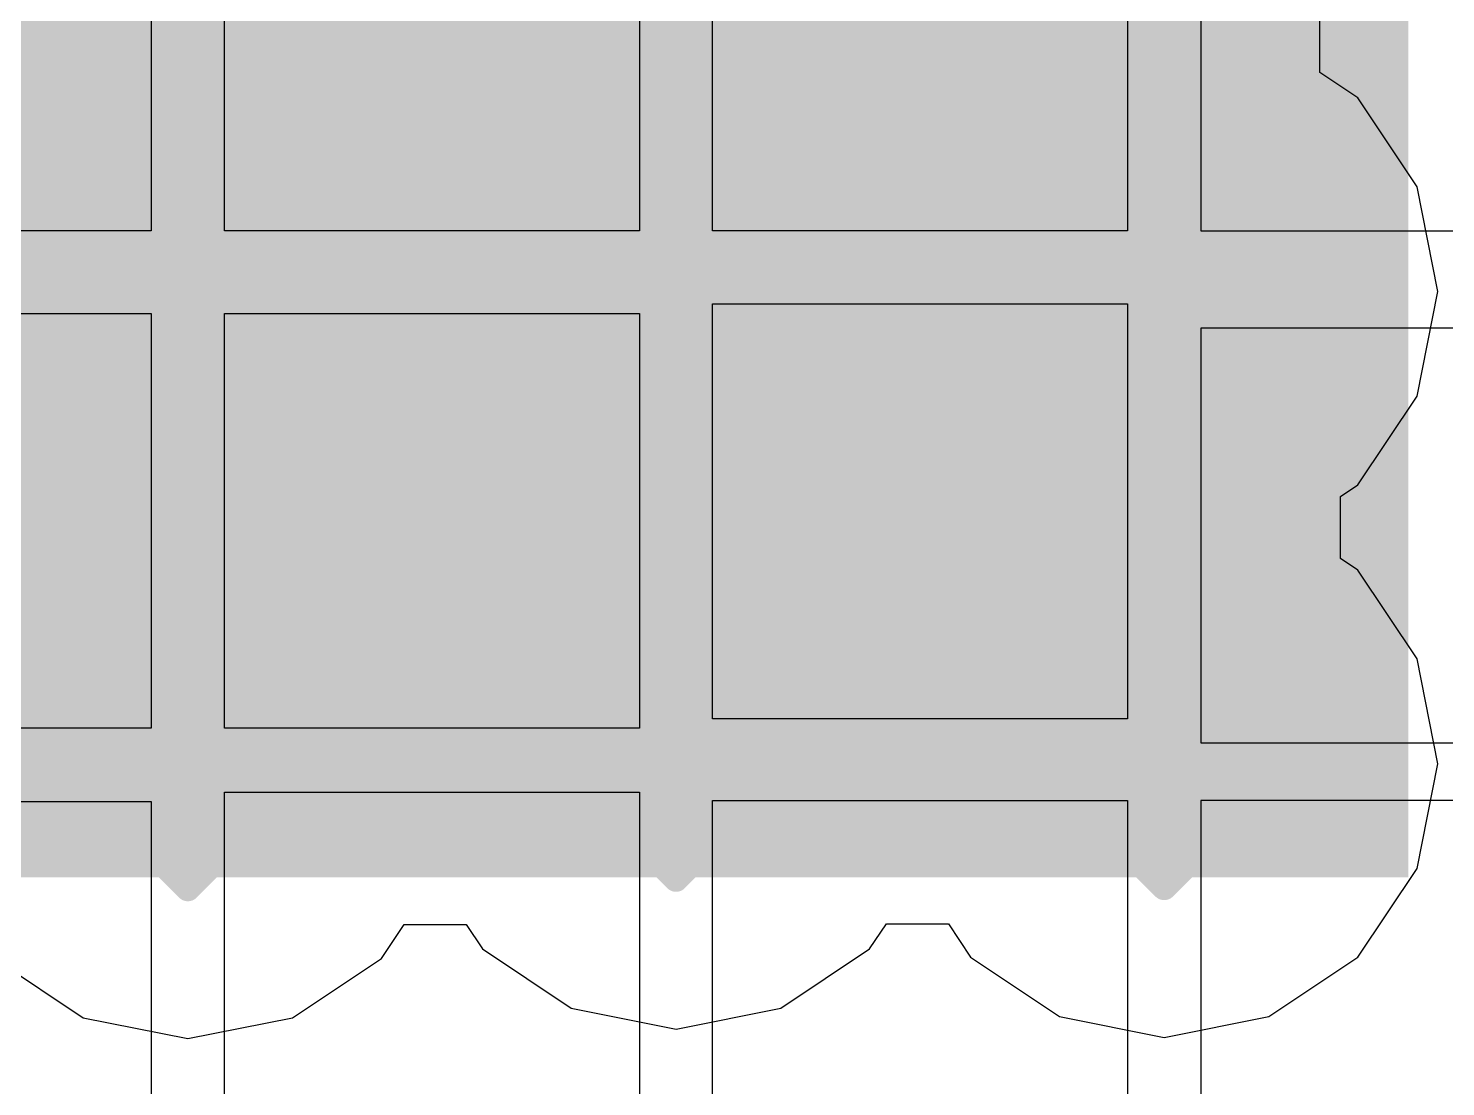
# Model space of a CAD drawing. Header units: millimetres. Extents: x 5 to 399, y 5 to 287.
# Drawn here: x 209.97 to 212.874, y 158.764 to 160.932 of the extents above; entities that cross this region are included whole.
import ezdxf

# ---------------------------------------------------------------- set-up
doc = ezdxf.new("R2010")
doc.units = ezdxf.units.MM
for name, color, linetype in [('DrillDrawing', 1, 'Continuous'), ('MidLayer1', 16, 'Continuous'), ('MidLayer2', 76, 'Continuous'), ('TopLayer', 1, 'Continuous'), ('TopPaste', 8, 'Continuous'), ('TopSolder', 216, 'Continuous')]:
    doc.layers.add(name, color=color, linetype=linetype)

# ---------------------------------------------------------------- blocks, each defined once
blk = doc.blocks.new('PQFN_8_MULTI_291')
at = {"layer": 'TopLayer'}
blk.add_solid([(-2, -1.75), (2, -1.75), (-2, 1.75), (2, 1.75)], dxfattribs=at)
at = {"layer": 'TopPaste'}
for p, q in [((-1.575, 1.592), (-1.575, 2.442)), ((-1.425, 1.592), (-1.425, 2.442)), ((-0.575, 2.442), (-0.575, 1.592)), ((0.575, 1.5944), (0.575, 2.4444)), ((-0.425, 1.575), (-0.425, 2.425)), ((0.425, 2.425), (0.425, 1.575)), ((-2.2352, 1.592), (-1.575, 1.592)), ((-0.575, 1.592), (-1.425, 1.592)), ((0.425, 1.575), (-0.425, 1.575)), ((1.425, 1.5944), (0.575, 1.5944)), ((-1.575, 1.4744), (-2.2352, 1.4744)), ((-1.575, 0.6244), (-1.575, 1.4744)), ((-1.425, 1.425), (-0.575, 1.425)), ((-1.425, 0.575), (-1.425, 1.425)), ((-0.575, 1.425), (-0.575, 0.575)), ((-0.425, 1.4444), (0.425, 1.4444)), ((-0.425, 0.5944), (-0.425, 1.4444)), ((0.425, 1.4444), (0.425, 0.5944)), ((0.575, 1.4444), (1.425, 1.4444)), ((0.575, 0.5944), (0.575, 1.4444)), ((-2.2352, 0.6244), (-1.575, 0.6244)), ((0.425, 0.5944), (-0.425, 0.5944)), ((1.425, 0.5944), (0.575, 0.5944)), ((-0.575, 0.575), (-1.425, 0.575)), ((-1.575, 0.425), (-2.2352, 0.425)), ((-1.575, -0.425), (-1.575, 0.425)), ((-1.425, 0.425), (-0.575, 0.425)), ((-1.425, -0.425), (-1.425, 0.425)), ((-0.575, 0.425), (-0.575, -0.425)), ((-0.425, 0.425), (0.425, 0.425)), ((-0.425, -0.425), (-0.425, 0.425)), ((0.425, 0.425), (0.425, -0.425)), ((0.575, 0.425), (1.425, 0.425)), ((0.575, -0.425), (0.575, 0.425))]:
    blk.add_line(p, q, dxfattribs=at)
at = {"layer": 'TopSolder'}
blk.add_solid([(-2, -1.75), (2, -1.75), (-2, 1.75), (2, 1.75)], dxfattribs=at)

msp = doc.modelspace()

# ---------------------------------------------------------------- linework, layer by layer
at = {"layer": 'DrillDrawing', "const_width": 0.0508}
for points in [[(210.17, 160.5696), (210.297, 160.6966)], [(210.297, 160.6966), (210.424, 160.5696)], [(211.17, 160.5696), (211.297, 160.6966)], [(211.297, 160.6966), (211.424, 160.5696)], [(212.17, 160.5202), (212.297, 160.6472)], [(212.297, 160.6472), (212.424, 160.5202)], [(210.2208, 160.5188), (210.297, 160.595)], [(210.297, 160.595), (210.3732, 160.5188)], [(211.2208, 160.5188), (211.297, 160.595)], [(211.297, 160.595), (211.3732, 160.5188)], [(210.043, 160.5696), (210.17, 160.4426)], [(210.043, 160.5696), (210.17, 160.5696)], [(210.424, 160.5696), (210.551, 160.5696)], [(210.424, 160.4426), (210.551, 160.5696)], [(211.043, 160.5696), (211.17, 160.4426)], [(211.043, 160.5696), (211.17, 160.5696)], [(211.424, 160.5696), (211.551, 160.5696)], [(211.424, 160.4426), (211.551, 160.5696)], [(212.2208, 160.4694), (212.297, 160.5456)], [(212.297, 160.5456), (212.3732, 160.4694)], [(210.1446, 160.5188), (210.2208, 160.4426)], [(210.1446, 160.5188), (210.2208, 160.5188)], [(210.3732, 160.5188), (210.4494, 160.5188)], [(210.3732, 160.4426), (210.4494, 160.5188)], [(211.1446, 160.5188), (211.2208, 160.4426)], [(211.1446, 160.5188), (211.2208, 160.5188)], [(211.3732, 160.5188), (211.4494, 160.5188)], [(211.3732, 160.4426), (211.4494, 160.5188)], [(212.043, 160.5202), (212.17, 160.3932)], [(212.043, 160.5202), (212.17, 160.5202)], [(212.424, 160.5202), (212.551, 160.5202)], [(212.424, 160.3932), (212.551, 160.5202)], [(212.1446, 160.4694), (212.2208, 160.3932)], [(212.1446, 160.4694), (212.2208, 160.4694)], [(212.3732, 160.4694), (212.4494, 160.4694)], [(212.3732, 160.3932), (212.4494, 160.4694)], [(210.043, 160.3156), (210.17, 160.4426)], [(210.1446, 160.3664), (210.2208, 160.4426)], [(210.3732, 160.4426), (210.4494, 160.3664)], [(210.424, 160.4426), (210.551, 160.3156)], [(211.043, 160.3156), (211.17, 160.4426)], [(211.1446, 160.3664), (211.2208, 160.4426)], [(211.3732, 160.4426), (211.4494, 160.3664)], [(211.424, 160.4426), (211.551, 160.3156)], [(212.043, 160.2662), (212.17, 160.3932)], [(212.1446, 160.317), (212.2208, 160.3932)], [(212.3732, 160.3932), (212.4494, 160.317)], [(212.424, 160.3932), (212.551, 160.2662)], [(210.1446, 160.3664), (210.2208, 160.3664)], [(210.2208, 160.3664), (210.297, 160.2902)], [(210.297, 160.2902), (210.3732, 160.3664)], [(210.3732, 160.3664), (210.4494, 160.3664)], [(211.1446, 160.3664), (211.2208, 160.3664)], [(211.2208, 160.3664), (211.297, 160.2902)], [(211.297, 160.2902), (211.3732, 160.3664)], [(211.3732, 160.3664), (211.4494, 160.3664)], [(210.043, 160.3156), (210.17, 160.3156)], [(210.17, 160.3156), (210.297, 160.1886)], [(210.297, 160.1886), (210.424, 160.3156)], [(210.424, 160.3156), (210.551, 160.3156)], [(211.043, 160.3156), (211.17, 160.3156)], [(211.17, 160.3156), (211.297, 160.1886)], [(211.297, 160.1886), (211.424, 160.3156)], [(211.424, 160.3156), (211.551, 160.3156)], [(212.1446, 160.317), (212.2208, 160.317)], [(212.2208, 160.317), (212.297, 160.2408)], [(212.297, 160.2408), (212.3732, 160.317)], [(212.3732, 160.317), (212.4494, 160.317)], [(212.043, 160.2662), (212.17, 160.2662)], [(212.17, 160.2662), (212.297, 160.1392)], [(212.297, 160.1392), (212.424, 160.2662)], [(212.424, 160.2662), (212.551, 160.2662)], [(211.17, 159.5696), (211.297, 159.6966)], [(211.297, 159.6966), (211.424, 159.5696)], [(210.17, 159.5502), (210.297, 159.6772)], [(210.297, 159.6772), (210.424, 159.5502)], [(212.17, 159.5526), (212.297, 159.6796)], [(212.297, 159.6796), (212.424, 159.5526)], [(211.2208, 159.5188), (211.297, 159.595)], [(211.297, 159.595), (211.3732, 159.5188)], [(212.2208, 159.5018), (212.297, 159.578)], [(212.297, 159.578), (212.3732, 159.5018)], [(210.043, 159.5502), (210.17, 159.4232)], [(210.043, 159.5502), (210.17, 159.5502)], [(210.2208, 159.4994), (210.297, 159.5756)], [(210.297, 159.5756), (210.3732, 159.4994)], [(210.424, 159.5502), (210.551, 159.5502)], [(210.424, 159.4232), (210.551, 159.5502)], [(211.043, 159.5696), (211.17, 159.4426)], [(211.043, 159.5696), (211.17, 159.5696)], [(211.424, 159.5696), (211.551, 159.5696)], [(211.424, 159.4426), (211.551, 159.5696)], [(212.043, 159.5526), (212.17, 159.4256)], [(212.043, 159.5526), (212.17, 159.5526)], [(212.424, 159.5526), (212.551, 159.5526)], [(212.424, 159.4256), (212.551, 159.5526)], [(211.1446, 159.5188), (211.2208, 159.4426)], [(211.1446, 159.5188), (211.2208, 159.5188)], [(211.3732, 159.5188), (211.4494, 159.5188)], [(211.3732, 159.4426), (211.4494, 159.5188)], [(210.1446, 159.4994), (210.2208, 159.4232)], [(210.1446, 159.4994), (210.2208, 159.4994)], [(210.3732, 159.4994), (210.4494, 159.4994)], [(210.3732, 159.4232), (210.4494, 159.4994)], [(212.1446, 159.5018), (212.2208, 159.4256)], [(212.1446, 159.5018), (212.2208, 159.5018)], [(212.3732, 159.5018), (212.4494, 159.5018)], [(212.3732, 159.4256), (212.4494, 159.5018)], [(211.043, 159.3156), (211.17, 159.4426)], [(211.1446, 159.3664), (211.2208, 159.4426)], [(211.3732, 159.4426), (211.4494, 159.3664)], [(211.424, 159.4426), (211.551, 159.3156)], [(210.043, 159.2962), (210.17, 159.4232)], [(210.1446, 159.347), (210.2208, 159.4232)], [(210.3732, 159.4232), (210.4494, 159.347)], [(210.424, 159.4232), (210.551, 159.2962)], [(212.043, 159.2986), (212.17, 159.4256)], [(212.1446, 159.3494), (212.2208, 159.4256)], [(212.3732, 159.4256), (212.4494, 159.3494)], [(212.424, 159.4256), (212.551, 159.2986)], [(210.1446, 159.347), (210.2208, 159.347)], [(210.2208, 159.347), (210.297, 159.2708)], [(210.297, 159.2708), (210.3732, 159.347)], [(210.3732, 159.347), (210.4494, 159.347)], [(211.1446, 159.3664), (211.2208, 159.3664)], [(211.2208, 159.3664), (211.297, 159.2902)], [(211.297, 159.2902), (211.3732, 159.3664)], [(211.3732, 159.3664), (211.4494, 159.3664)], [(212.1446, 159.3494), (212.2208, 159.3494)], [(212.2208, 159.3494), (212.297, 159.2732)], [(212.297, 159.2732), (212.3732, 159.3494)], [(212.3732, 159.3494), (212.4494, 159.3494)], [(211.043, 159.3156), (211.17, 159.3156)], [(211.17, 159.3156), (211.297, 159.1886)], [(211.297, 159.1886), (211.424, 159.3156)], [(211.424, 159.3156), (211.551, 159.3156)], [(210.043, 159.2962), (210.17, 159.2962)], [(210.17, 159.2962), (210.297, 159.1692)], [(210.297, 159.1692), (210.424, 159.2962)], [(210.424, 159.2962), (210.551, 159.2962)], [(212.043, 159.2986), (212.17, 159.2986)], [(212.17, 159.2986), (212.297, 159.1716)], [(212.297, 159.1716), (212.424, 159.2986)], [(212.424, 159.2986), (212.551, 159.2986)]]:
    msp.add_lwpolyline(points, dxfattribs=at)
at = {"layer": 'DrillDrawing', "const_width": 0.0254}
for points in [[(210.2843, 160.6966, 1), (210.3097, 160.6966, 1)], [(210.2843, 160.6966, 1), (210.3097, 160.6966, 1)], [(211.2843, 160.6966, 1), (211.3097, 160.6966, 1)], [(211.2843, 160.6966, 1), (211.3097, 160.6966, 1)], [(212.2843, 160.6472, 1), (212.3097, 160.6472, 1)], [(212.2843, 160.6472, 1), (212.3097, 160.6472, 1)], [(210.2843, 160.595, 1), (210.3097, 160.595, 1)], [(210.2843, 160.595, 1), (210.3097, 160.595, 1)], [(211.2843, 160.595, 1), (211.3097, 160.595, 1)], [(211.2843, 160.595, 1), (211.3097, 160.595, 1)], [(210.0303, 160.5696, 1), (210.0557, 160.5696, 1)], [(210.0303, 160.5696, 1), (210.0557, 160.5696, 1)], [(210.1573, 160.5696, 1), (210.1827, 160.5696, 1)], [(210.1573, 160.5696, 1), (210.1827, 160.5696, 1)], [(210.4113, 160.5696, 1), (210.4367, 160.5696, 1)], [(210.4113, 160.5696, 1), (210.4367, 160.5696, 1)], [(210.5383, 160.5696, 1), (210.5637, 160.5696, 1)], [(210.5383, 160.5696, 1), (210.5637, 160.5696, 1)], [(211.0303, 160.5696, 1), (211.0557, 160.5696, 1)], [(211.0303, 160.5696, 1), (211.0557, 160.5696, 1)], [(211.1573, 160.5696, 1), (211.1827, 160.5696, 1)], [(211.1573, 160.5696, 1), (211.1827, 160.5696, 1)], [(211.4113, 160.5696, 1), (211.4367, 160.5696, 1)], [(211.4113, 160.5696, 1), (211.4367, 160.5696, 1)], [(211.5383, 160.5696, 1), (211.5637, 160.5696, 1)], [(211.5383, 160.5696, 1), (211.5637, 160.5696, 1)], [(212.2843, 160.5456, 1), (212.3097, 160.5456, 1)], [(212.2843, 160.5456, 1), (212.3097, 160.5456, 1)], [(210.1319, 160.5188, 1), (210.1573, 160.5188, 1)], [(210.1319, 160.5188, 1), (210.1573, 160.5188, 1)], [(210.2081, 160.5188, 1), (210.2335, 160.5188, 1)], [(210.2081, 160.5188, 1), (210.2335, 160.5188, 1)], [(210.3605, 160.5188, 1), (210.3859, 160.5188, 1)], [(210.3605, 160.5188, 1), (210.3859, 160.5188, 1)], [(210.4367, 160.5188, 1), (210.4621, 160.5188, 1)], [(210.4367, 160.5188, 1), (210.4621, 160.5188, 1)], [(211.1319, 160.5188, 1), (211.1573, 160.5188, 1)], [(211.1319, 160.5188, 1), (211.1573, 160.5188, 1)], [(211.2081, 160.5188, 1), (211.2335, 160.5188, 1)], [(211.2081, 160.5188, 1), (211.2335, 160.5188, 1)], [(211.3605, 160.5188, 1), (211.3859, 160.5188, 1)], [(211.3605, 160.5188, 1), (211.3859, 160.5188, 1)], [(211.4367, 160.5188, 1), (211.4621, 160.5188, 1)], [(211.4367, 160.5188, 1), (211.4621, 160.5188, 1)], [(212.0303, 160.5202, 1), (212.0557, 160.5202, 1)], [(212.0303, 160.5202, 1), (212.0557, 160.5202, 1)], [(212.1573, 160.5202, 1), (212.1827, 160.5202, 1)], [(212.1573, 160.5202, 1), (212.1827, 160.5202, 1)], [(212.4113, 160.5202, 1), (212.4367, 160.5202, 1)], [(212.4113, 160.5202, 1), (212.4367, 160.5202, 1)], [(212.5383, 160.5202, 1), (212.5637, 160.5202, 1)], [(212.5383, 160.5202, 1), (212.5637, 160.5202, 1)], [(212.1319, 160.4694, 1), (212.1573, 160.4694, 1)], [(212.1319, 160.4694, 1), (212.1573, 160.4694, 1)], [(212.2081, 160.4694, 1), (212.2335, 160.4694, 1)], [(212.2081, 160.4694, 1), (212.2335, 160.4694, 1)], [(212.3605, 160.4694, 1), (212.3859, 160.4694, 1)], [(212.3605, 160.4694, 1), (212.3859, 160.4694, 1)], [(212.4367, 160.4694, 1), (212.4621, 160.4694, 1)], [(212.4367, 160.4694, 1), (212.4621, 160.4694, 1)], [(210.1573, 160.4426, 1), (210.1827, 160.4426, 1)], [(210.1573, 160.4426, 1), (210.1827, 160.4426, 1)], [(210.2081, 160.4426, 1), (210.2335, 160.4426, 1)], [(210.2081, 160.4426, 1), (210.2335, 160.4426, 1)], [(210.3605, 160.4426, 1), (210.3859, 160.4426, 1)], [(210.3605, 160.4426, 1), (210.3859, 160.4426, 1)], [(210.4113, 160.4426, 1), (210.4367, 160.4426, 1)], [(210.4113, 160.4426, 1), (210.4367, 160.4426, 1)], [(211.1573, 160.4426, 1), (211.1827, 160.4426, 1)], [(211.1573, 160.4426, 1), (211.1827, 160.4426, 1)], [(211.2081, 160.4426, 1), (211.2335, 160.4426, 1)], [(211.2081, 160.4426, 1), (211.2335, 160.4426, 1)], [(211.3605, 160.4426, 1), (211.3859, 160.4426, 1)], [(211.3605, 160.4426, 1), (211.3859, 160.4426, 1)], [(211.4113, 160.4426, 1), (211.4367, 160.4426, 1)], [(211.4113, 160.4426, 1), (211.4367, 160.4426, 1)], [(212.1573, 160.3932, 1), (212.1827, 160.3932, 1)], [(212.1573, 160.3932, 1), (212.1827, 160.3932, 1)], [(212.2081, 160.3932, 1), (212.2335, 160.3932, 1)], [(212.2081, 160.3932, 1), (212.2335, 160.3932, 1)], [(212.3605, 160.3932, 1), (212.3859, 160.3932, 1)], [(212.3605, 160.3932, 1), (212.3859, 160.3932, 1)], [(212.4113, 160.3932, 1), (212.4367, 160.3932, 1)], [(212.4113, 160.3932, 1), (212.4367, 160.3932, 1)], [(210.1319, 160.3664, 1), (210.1573, 160.3664, 1)], [(210.1319, 160.3664, 1), (210.1573, 160.3664, 1)], [(210.2081, 160.3664, 1), (210.2335, 160.3664, 1)], [(210.2081, 160.3664, 1), (210.2335, 160.3664, 1)], [(210.3605, 160.3664, 1), (210.3859, 160.3664, 1)], [(210.3605, 160.3664, 1), (210.3859, 160.3664, 1)], [(210.4367, 160.3664, 1), (210.4621, 160.3664, 1)], [(210.4367, 160.3664, 1), (210.4621, 160.3664, 1)], [(211.1319, 160.3664, 1), (211.1573, 160.3664, 1)], [(211.1319, 160.3664, 1), (211.1573, 160.3664, 1)], [(211.2081, 160.3664, 1), (211.2335, 160.3664, 1)], [(211.2081, 160.3664, 1), (211.2335, 160.3664, 1)], [(211.3605, 160.3664, 1), (211.3859, 160.3664, 1)], [(211.3605, 160.3664, 1), (211.3859, 160.3664, 1)], [(211.4367, 160.3664, 1), (211.4621, 160.3664, 1)], [(211.4367, 160.3664, 1), (211.4621, 160.3664, 1)], [(210.0303, 160.3156, 1), (210.0557, 160.3156, 1)], [(210.0303, 160.3156, 1), (210.0557, 160.3156, 1)], [(210.1573, 160.3156, 1), (210.1827, 160.3156, 1)], [(210.1573, 160.3156, 1), (210.1827, 160.3156, 1)], [(210.4113, 160.3156, 1), (210.4367, 160.3156, 1)], [(210.4113, 160.3156, 1), (210.4367, 160.3156, 1)], [(210.5383, 160.3156, 1), (210.5637, 160.3156, 1)], [(210.5383, 160.3156, 1), (210.5637, 160.3156, 1)], [(211.0303, 160.3156, 1), (211.0557, 160.3156, 1)], [(211.0303, 160.3156, 1), (211.0557, 160.3156, 1)], [(211.1573, 160.3156, 1), (211.1827, 160.3156, 1)], [(211.1573, 160.3156, 1), (211.1827, 160.3156, 1)], [(211.4113, 160.3156, 1), (211.4367, 160.3156, 1)], [(211.4113, 160.3156, 1), (211.4367, 160.3156, 1)], [(211.5383, 160.3156, 1), (211.5637, 160.3156, 1)], [(211.5383, 160.3156, 1), (211.5637, 160.3156, 1)], [(212.1319, 160.317, 1), (212.1573, 160.317, 1)], [(212.1319, 160.317, 1), (212.1573, 160.317, 1)], [(212.2081, 160.317, 1), (212.2335, 160.317, 1)], [(212.2081, 160.317, 1), (212.2335, 160.317, 1)], [(212.3605, 160.317, 1), (212.3859, 160.317, 1)], [(212.3605, 160.317, 1), (212.3859, 160.317, 1)], [(212.4367, 160.317, 1), (212.4621, 160.317, 1)], [(212.4367, 160.317, 1), (212.4621, 160.317, 1)], [(210.2843, 160.2902, 1), (210.3097, 160.2902, 1)], [(210.2843, 160.2902, 1), (210.3097, 160.2902, 1)], [(211.2843, 160.2902, 1), (211.3097, 160.2902, 1)], [(211.2843, 160.2902, 1), (211.3097, 160.2902, 1)], [(212.0303, 160.2662, 1), (212.0557, 160.2662, 1)], [(212.0303, 160.2662, 1), (212.0557, 160.2662, 1)], [(212.1573, 160.2662, 1), (212.1827, 160.2662, 1)], [(212.1573, 160.2662, 1), (212.1827, 160.2662, 1)], [(212.4113, 160.2662, 1), (212.4367, 160.2662, 1)], [(212.4113, 160.2662, 1), (212.4367, 160.2662, 1)], [(212.5383, 160.2662, 1), (212.5637, 160.2662, 1)], [(212.5383, 160.2662, 1), (212.5637, 160.2662, 1)], [(212.2843, 160.2408, 1), (212.3097, 160.2408, 1)], [(212.2843, 160.2408, 1), (212.3097, 160.2408, 1)], [(210.2843, 160.1886, 1), (210.3097, 160.1886, 1)], [(210.2843, 160.1886, 1), (210.3097, 160.1886, 1)], [(211.2843, 160.1886, 1), (211.3097, 160.1886, 1)], [(211.2843, 160.1886, 1), (211.3097, 160.1886, 1)], [(212.2843, 160.1392, 1), (212.3097, 160.1392, 1)], [(212.2843, 160.1392, 1), (212.3097, 160.1392, 1)], [(211.2843, 159.6966, 1), (211.3097, 159.6966, 1)], [(211.2843, 159.6966, 1), (211.3097, 159.6966, 1)], [(210.2843, 159.6772, 1), (210.3097, 159.6772, 1)], [(210.2843, 159.6772, 1), (210.3097, 159.6772, 1)], [(212.2843, 159.6796, 1), (212.3097, 159.6796, 1)], [(212.2843, 159.6796, 1), (212.3097, 159.6796, 1)], [(211.2843, 159.595, 1), (211.3097, 159.595, 1)], [(211.2843, 159.595, 1), (211.3097, 159.595, 1)], [(212.2843, 159.578, 1), (212.3097, 159.578, 1)], [(212.2843, 159.578, 1), (212.3097, 159.578, 1)], [(210.0303, 159.5502, 1), (210.0557, 159.5502, 1)], [(210.0303, 159.5502, 1), (210.0557, 159.5502, 1)], [(210.1573, 159.5502, 1), (210.1827, 159.5502, 1)], [(210.1573, 159.5502, 1), (210.1827, 159.5502, 1)], [(210.2843, 159.5756, 1), (210.3097, 159.5756, 1)], [(210.2843, 159.5756, 1), (210.3097, 159.5756, 1)], [(210.4113, 159.5502, 1), (210.4367, 159.5502, 1)], [(210.4113, 159.5502, 1), (210.4367, 159.5502, 1)], [(210.5383, 159.5502, 1), (210.5637, 159.5502, 1)], [(210.5383, 159.5502, 1), (210.5637, 159.5502, 1)], [(211.0303, 159.5696, 1), (211.0557, 159.5696, 1)], [(211.0303, 159.5696, 1), (211.0557, 159.5696, 1)], [(211.1573, 159.5696, 1), (211.1827, 159.5696, 1)], [(211.1573, 159.5696, 1), (211.1827, 159.5696, 1)], [(211.4113, 159.5696, 1), (211.4367, 159.5696, 1)], [(211.4113, 159.5696, 1), (211.4367, 159.5696, 1)], [(211.5383, 159.5696, 1), (211.5637, 159.5696, 1)], [(211.5383, 159.5696, 1), (211.5637, 159.5696, 1)], [(212.0303, 159.5526, 1), (212.0557, 159.5526, 1)], [(212.0303, 159.5526, 1), (212.0557, 159.5526, 1)], [(212.1573, 159.5526, 1), (212.1827, 159.5526, 1)], [(212.1573, 159.5526, 1), (212.1827, 159.5526, 1)], [(212.4113, 159.5526, 1), (212.4367, 159.5526, 1)], [(212.4113, 159.5526, 1), (212.4367, 159.5526, 1)], [(212.5383, 159.5526, 1), (212.5637, 159.5526, 1)], [(212.5383, 159.5526, 1), (212.5637, 159.5526, 1)], [(211.1319, 159.5188, 1), (211.1573, 159.5188, 1)], [(211.1319, 159.5188, 1), (211.1573, 159.5188, 1)], [(211.2081, 159.5188, 1), (211.2335, 159.5188, 1)], [(211.2081, 159.5188, 1), (211.2335, 159.5188, 1)], [(211.3605, 159.5188, 1), (211.3859, 159.5188, 1)], [(211.3605, 159.5188, 1), (211.3859, 159.5188, 1)], [(211.4367, 159.5188, 1), (211.4621, 159.5188, 1)], [(211.4367, 159.5188, 1), (211.4621, 159.5188, 1)], [(210.1319, 159.4994, 1), (210.1573, 159.4994, 1)], [(210.1319, 159.4994, 1), (210.1573, 159.4994, 1)], [(210.2081, 159.4994, 1), (210.2335, 159.4994, 1)], [(210.2081, 159.4994, 1), (210.2335, 159.4994, 1)], [(210.3605, 159.4994, 1), (210.3859, 159.4994, 1)], [(210.3605, 159.4994, 1), (210.3859, 159.4994, 1)], [(210.4367, 159.4994, 1), (210.4621, 159.4994, 1)], [(210.4367, 159.4994, 1), (210.4621, 159.4994, 1)], [(212.1319, 159.5018, 1), (212.1573, 159.5018, 1)], [(212.1319, 159.5018, 1), (212.1573, 159.5018, 1)], [(212.2081, 159.5018, 1), (212.2335, 159.5018, 1)], [(212.2081, 159.5018, 1), (212.2335, 159.5018, 1)], [(212.3605, 159.5018, 1), (212.3859, 159.5018, 1)], [(212.3605, 159.5018, 1), (212.3859, 159.5018, 1)], [(212.4367, 159.5018, 1), (212.4621, 159.5018, 1)], [(212.4367, 159.5018, 1), (212.4621, 159.5018, 1)], [(211.1573, 159.4426, 1), (211.1827, 159.4426, 1)], [(211.1573, 159.4426, 1), (211.1827, 159.4426, 1)], [(211.2081, 159.4426, 1), (211.2335, 159.4426, 1)], [(211.2081, 159.4426, 1), (211.2335, 159.4426, 1)], [(211.3605, 159.4426, 1), (211.3859, 159.4426, 1)], [(211.3605, 159.4426, 1), (211.3859, 159.4426, 1)], [(211.4113, 159.4426, 1), (211.4367, 159.4426, 1)], [(211.4113, 159.4426, 1), (211.4367, 159.4426, 1)], [(210.1573, 159.4232, 1), (210.1827, 159.4232, 1)], [(210.1573, 159.4232, 1), (210.1827, 159.4232, 1)], [(210.2081, 159.4232, 1), (210.2335, 159.4232, 1)], [(210.2081, 159.4232, 1), (210.2335, 159.4232, 1)], [(210.3605, 159.4232, 1), (210.3859, 159.4232, 1)], [(210.3605, 159.4232, 1), (210.3859, 159.4232, 1)], [(210.4113, 159.4232, 1), (210.4367, 159.4232, 1)], [(210.4113, 159.4232, 1), (210.4367, 159.4232, 1)], [(212.1573, 159.4256, 1), (212.1827, 159.4256, 1)], [(212.1573, 159.4256, 1), (212.1827, 159.4256, 1)], [(212.2081, 159.4256, 1), (212.2335, 159.4256, 1)], [(212.2081, 159.4256, 1), (212.2335, 159.4256, 1)], [(212.3605, 159.4256, 1), (212.3859, 159.4256, 1)], [(212.3605, 159.4256, 1), (212.3859, 159.4256, 1)], [(212.4113, 159.4256, 1), (212.4367, 159.4256, 1)], [(212.4113, 159.4256, 1), (212.4367, 159.4256, 1)], [(210.1319, 159.347, 1), (210.1573, 159.347, 1)], [(210.1319, 159.347, 1), (210.1573, 159.347, 1)], [(210.2081, 159.347, 1), (210.2335, 159.347, 1)], [(210.2081, 159.347, 1), (210.2335, 159.347, 1)], [(210.3605, 159.347, 1), (210.3859, 159.347, 1)], [(210.3605, 159.347, 1), (210.3859, 159.347, 1)], [(210.4367, 159.347, 1), (210.4621, 159.347, 1)], [(210.4367, 159.347, 1), (210.4621, 159.347, 1)], [(211.1319, 159.3664, 1), (211.1573, 159.3664, 1)], [(211.1319, 159.3664, 1), (211.1573, 159.3664, 1)], [(211.2081, 159.3664, 1), (211.2335, 159.3664, 1)], [(211.2081, 159.3664, 1), (211.2335, 159.3664, 1)], [(211.3605, 159.3664, 1), (211.3859, 159.3664, 1)], [(211.3605, 159.3664, 1), (211.3859, 159.3664, 1)], [(211.4367, 159.3664, 1), (211.4621, 159.3664, 1)], [(211.4367, 159.3664, 1), (211.4621, 159.3664, 1)], [(212.1319, 159.3494, 1), (212.1573, 159.3494, 1)], [(212.1319, 159.3494, 1), (212.1573, 159.3494, 1)], [(212.2081, 159.3494, 1), (212.2335, 159.3494, 1)], [(212.2081, 159.3494, 1), (212.2335, 159.3494, 1)], [(212.3605, 159.3494, 1), (212.3859, 159.3494, 1)], [(212.3605, 159.3494, 1), (212.3859, 159.3494, 1)], [(212.4367, 159.3494, 1), (212.4621, 159.3494, 1)], [(212.4367, 159.3494, 1), (212.4621, 159.3494, 1)], [(211.0303, 159.3156, 1), (211.0557, 159.3156, 1)], [(211.0303, 159.3156, 1), (211.0557, 159.3156, 1)], [(211.1573, 159.3156, 1), (211.1827, 159.3156, 1)], [(211.1573, 159.3156, 1), (211.1827, 159.3156, 1)], [(211.4113, 159.3156, 1), (211.4367, 159.3156, 1)], [(211.4113, 159.3156, 1), (211.4367, 159.3156, 1)], [(211.5383, 159.3156, 1), (211.5637, 159.3156, 1)], [(211.5383, 159.3156, 1), (211.5637, 159.3156, 1)], [(210.0303, 159.2962, 1), (210.0557, 159.2962, 1)], [(210.0303, 159.2962, 1), (210.0557, 159.2962, 1)], [(210.1573, 159.2962, 1), (210.1827, 159.2962, 1)], [(210.1573, 159.2962, 1), (210.1827, 159.2962, 1)], [(210.4113, 159.2962, 1), (210.4367, 159.2962, 1)], [(210.4113, 159.2962, 1), (210.4367, 159.2962, 1)], [(210.5383, 159.2962, 1), (210.5637, 159.2962, 1)], [(210.5383, 159.2962, 1), (210.5637, 159.2962, 1)], [(211.2843, 159.2902, 1), (211.3097, 159.2902, 1)], [(211.2843, 159.2902, 1), (211.3097, 159.2902, 1)], [(212.0303, 159.2986, 1), (212.0557, 159.2986, 1)], [(212.0303, 159.2986, 1), (212.0557, 159.2986, 1)], [(212.1573, 159.2986, 1), (212.1827, 159.2986, 1)], [(212.1573, 159.2986, 1), (212.1827, 159.2986, 1)], [(212.4113, 159.2986, 1), (212.4367, 159.2986, 1)], [(212.4113, 159.2986, 1), (212.4367, 159.2986, 1)], [(212.5383, 159.2986, 1), (212.5637, 159.2986, 1)], [(212.5383, 159.2986, 1), (212.5637, 159.2986, 1)], [(210.2843, 159.2708, 1), (210.3097, 159.2708, 1)], [(210.2843, 159.2708, 1), (210.3097, 159.2708, 1)], [(212.2843, 159.2732, 1), (212.3097, 159.2732, 1)], [(212.2843, 159.2732, 1), (212.3097, 159.2732, 1)], [(211.2843, 159.1886, 1), (211.3097, 159.1886, 1)], [(211.2843, 159.1886, 1), (211.3097, 159.1886, 1)], [(212.2843, 159.1716, 1), (212.3097, 159.1716, 1)], [(212.2843, 159.1716, 1), (212.3097, 159.1716, 1)], [(210.2843, 159.1692, 1), (210.3097, 159.1692, 1)], [(210.2843, 159.1692, 1), (210.3097, 159.1692, 1)]]:
    msp.add_lwpolyline(points, format="xyb", close=True, dxfattribs=at)
at = {"layer": 'MidLayer1'}
for p, q in [((212.616, 160.8415), (212.616, 160.9943)), ((212.6935, 160.7897), (212.616, 160.8415)), ((212.8151, 160.6078), (212.6935, 160.7897)), ((212.8578, 160.3932), (212.8151, 160.6078)), ((212.8151, 160.1786), (212.8578, 160.3932)), ((212.6935, 159.9967), (212.8151, 160.1786)), ((212.6579, 159.9729), (212.6935, 159.9967)), ((212.6579, 159.8459), (212.6579, 159.9729)), ((212.6935, 159.8221), (212.6579, 159.8459)), ((212.8151, 159.6402), (212.6935, 159.8221)), ((212.8578, 159.4256), (212.8151, 159.6402)), ((212.8151, 159.211), (212.8578, 159.4256)), ((212.6935, 159.0291), (212.8151, 159.211)), ((210.6935, 159.0267), (210.74, 159.0962)), ((210.74, 159.0962), (210.867, 159.0962)), ((210.867, 159.0962), (210.9005, 159.0461)), ((211.6935, 159.0461), (211.7278, 159.0974)), ((211.7278, 159.0974), (211.8548, 159.0974)), ((211.8548, 159.0974), (211.9005, 159.0291)), ((209.9005, 159.0267), (210.0824, 158.9051)), ((210.5116, 158.9051), (210.6935, 159.0267)), ((210.9005, 159.0461), (211.0824, 158.9245)), ((211.5116, 158.9245), (211.6935, 159.0461)), ((211.9005, 159.0291), (212.0824, 158.9075)), ((212.5116, 158.9075), (212.6935, 159.0291)), ((210.0824, 158.9051), (210.297, 158.8624)), ((210.297, 158.8624), (210.5116, 158.9051)), ((211.0824, 158.9245), (211.297, 158.8818)), ((211.297, 158.8818), (211.5116, 158.9245)), ((212.0824, 158.9075), (212.297, 158.8648)), ((212.297, 158.8648), (212.5116, 158.9075))]:
    msp.add_line(p, q, dxfattribs=at)
at = {"layer": 'MidLayer2'}
for p, q in [((212.616, 160.8415), (212.616, 160.9943)), ((212.6935, 160.7897), (212.616, 160.8415)), ((212.8151, 160.6078), (212.6935, 160.7897)), ((212.8578, 160.3932), (212.8151, 160.6078)), ((212.8151, 160.1786), (212.8578, 160.3932)), ((212.6935, 159.9967), (212.8151, 160.1786)), ((212.6579, 159.9729), (212.6935, 159.9967)), ((212.6579, 159.8459), (212.6579, 159.9729)), ((212.6935, 159.8221), (212.6579, 159.8459)), ((212.8151, 159.6402), (212.6935, 159.8221)), ((212.8578, 159.4256), (212.8151, 159.6402)), ((212.8151, 159.211), (212.8578, 159.4256)), ((212.6935, 159.0291), (212.8151, 159.211)), ((210.6935, 159.0267), (210.74, 159.0962)), ((210.74, 159.0962), (210.867, 159.0962)), ((210.867, 159.0962), (210.9005, 159.0461)), ((211.6935, 159.0461), (211.7278, 159.0974)), ((211.7278, 159.0974), (211.8548, 159.0974)), ((211.8548, 159.0974), (211.9005, 159.0291)), ((209.9005, 159.0267), (210.0824, 158.9051)), ((210.5116, 158.9051), (210.6935, 159.0267)), ((210.9005, 159.0461), (211.0824, 158.9245)), ((211.5116, 158.9245), (211.6935, 159.0461)), ((211.9005, 159.0291), (212.0824, 158.9075)), ((212.5116, 158.9075), (212.6935, 159.0291)), ((210.0824, 158.9051), (210.297, 158.8624)), ((210.297, 158.8624), (210.5116, 158.9051)), ((211.0824, 158.9245), (211.297, 158.8818)), ((211.297, 158.8818), (211.5116, 158.9245)), ((212.0824, 158.9075), (212.297, 158.8648)), ((212.297, 158.8648), (212.5116, 158.9075))]:
    msp.add_line(p, q, dxfattribs=at)

# ---------------------------------------------------------------- block references
at = {"rotation": 180}
msp.add_blockref('PQFN_8_MULTI_291', (210.797, 160.9426), dxfattribs=at)

doc.saveas('drawing.dxf')
